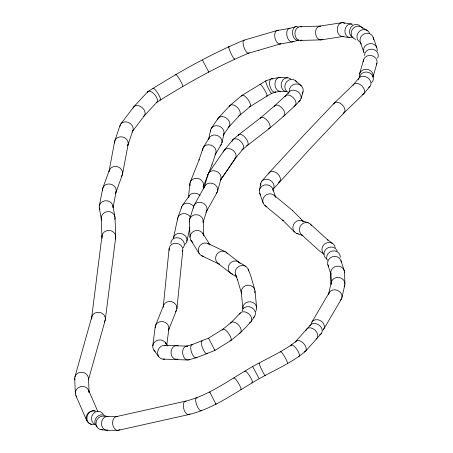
<?xml version="1.0" encoding="UTF-8"?>
<svg xmlns="http://www.w3.org/2000/svg" width="453" height="453" viewBox="0 0 453 453"><rect width="100%" height="100%" fill="white"/><g stroke="black" fill="none" stroke-linecap="round" stroke-linejoin="round"><path stroke-width="0.68" d="M163.273 306.59L169.133 248.482M176.919 308.68L182.797 250.424M188.488 197.298L189.886 183.448M203.187 188.958L203.533 185.532M91.682 317.513L101.97 235.939M105.339 319.461L115.674 237.519M152.752 345.849L155.254 326.624M166.8 344.795L168.884 328.748M109.06 171.155L114.632 141.529M122.548 174.071L128.125 144.405M259.473 190.084L260.735 183.391M99.332 205.9L102.65 188.686M113.069 207.502L116.132 191.602M173.55 237.774L177.678 218.301M186.947 241.098L189.847 227.4M208.731 138.743L210.634 130.034M221.97 142.757L223.986 133.51M328.561 294.252L331.251 282.429M341.958 297.536L344.829 284.897M91.834 316.749L74.909 376.907M105.187 320.226L88.505 379.557M204.382 187.123L207.848 174.62M217.57 191.189L220.973 178.912M359.557 73.901L363.583 59.836M372.966 77.163L376.913 63.392M301.075 98.556L303.068 91.755M189.603 219.292L193.844 205.911M203.091 222.372L206.885 210.402M202.944 148.312L198.992 160.068L199.133 159.711L190.152 182.321M211.845 165.045L215.832 153.261M114.836 140.787L120.119 125.255M127.916 145.153L132.91 130.464M177.882 217.565L181.806 206.642M102.854 187.944L109.269 170.413M115.928 192.344L122.344 174.813M208.137 174.382L203.12 187.015A6.908 6.155 14.5 0 0 197.055 178.318A6.908 6.155 14.5 0 0 190.084 185.77M208.652 173.091L211.987 164.694M155.662 325.141L163.686 305.107M168.476 330.231L176.511 310.163M204.796 186.087L194.144 205.237M217.157 192.231L206.477 211.432M329.065 292.848L311.913 322.032M341.454 298.946L323.691 329.206M203.425 147.321L209.275 137.689M215.351 154.252L221.285 144.484M251.149 321.545L254.733 316.149M211.313 128.329L218.08 118.38M223.68 134.66L229.36 126.319M208.442 173.284L224.258 150.215L232.87 139.7M220.571 179.971L235.288 158.505M235.469 158.239L220.379 180.249A6.925 5.827 26.4 0 0 215.702 171.036A6.925 5.827 26.4 0 0 207.712 176.466M182.485 205.373L189.394 195.588M120.792 123.992L133.641 106.976M132.655 131.166L144.428 115.577M235.079 158.754L243.029 149.048M353.617 84.405L359.167 77.837M363.776 93.754L369.959 86.427M261.857 181.149L269.28 172.542L302.955 136.16L334.246 103.131M273.38 188.907L313.108 145.498L344.235 112.638M147.706 91.8L133.833 106.744M157.004 102.089L144.235 115.815M295.866 341.347L310.537 324.875M305.622 351.12L321.234 333.629M218.459 117.882L229.852 105.617M228.975 126.823L239.631 115.351M285.356 95.9L289.122 91.902M295.288 105.47L300.079 100.385M230.945 322.717L240.271 313.068M240.594 332.57L250.769 322.043M334.439 102.939L353.821 84.207M344.048 112.831L363.578 93.952M285.543 95.713L274.875 105.6L260.702 117.729M295.096 105.662L284.082 115.872L269.58 128.29M230.028 105.436L241.93 95.447M239.456 115.526L250.215 106.495M233.057 139.507L238.85 134.649M242.666 149.445L247.61 145.3M222.763 329.331L231.115 322.542M230.939 340.452L240.424 332.745M291.064 345.146L296.239 341.013M305.447 351.302C289.575 364.688 269.694 371.913 252.281 382.791C232.021 394.863 212.264 408.861 189.02 414.501M260.866 117.604L239.003 134.524M269.416 128.414L247.457 145.419M148.029 91.529C178.686 72.169 210.407 54.167 243.918 40.204M156.687 102.367C186.104 83.873 216.506 66.625 248.589 53.199M242.049 95.351L265.854 80.883L271.358 78.862M250.096 106.591L267.072 96.036L271.658 93.443L275.22 92.135M196.268 357.762L214.892 350.412L230.826 340.543M222.876 329.24L208.533 338.131L191.908 344.671M291.177 345.061C276.483 355.095 259.824 361.687 244.886 371.149C225.713 382.485 207.146 395.911 185.192 401.256M248.448 53.244L258.923 50.204M277.157 30.498L244.059 40.158M258.731 50.26L280.498 43.884M289.28 28.448L296.002 26.602M292.31 41.914L298.34 40.255M186.211 346.228L192.072 344.62M188.488 359.903L196.104 357.813M185.402 401.194L116.257 416.635M188.81 414.563L118.471 430.271M277.395 30.459L289.524 28.403M280.033 43.992L292.072 41.953M341.964 22.678L319.722 26.144M343.017 36.478L321.188 39.87M271.783 78.76L279.28 77.548M274.801 92.236L280.617 91.302A6.925 5.017 85.8 0 1 274.926 83.93A6.925 5.017 85.8 0 1 280.854 77.689M300.118 26.642L320.028 26.121M300.401 40.43L320.883 39.892M107.361 416.449L117.151 416.556A6.948 4.751 83.2 0 0 112.786 424.874A6.948 4.751 83.2 0 0 119.875 429.654M106.732 430.231L117.576 430.35M164.864 345.373L187.095 346.143M163.057 359.138L187.604 359.988M279.914 77.525L287.593 77.791M279.988 91.325L286.449 91.551M101.053 429.733L106.387 430.203M342.955 22.673L351.811 24.06M341.698 36.433L349.801 37.695M301.868 220.656L308.334 222.848M296.8 233.505L302.666 235.486M207.91 243.488L225.317 251.749M201.472 255.69L219.173 264.088M361.301 26.965L367.219 30.408M238.369 261.8L245.769 266.353M231.075 273.51L236.902 277.089M332.802 243.578L327.372 239.592L327.995 240.096L310.35 224.071M323.923 254.161L318.969 250.52L301.302 234.484M226.307 252.4L239.02 262.264M217.819 263.267L230.43 273.051M274.042 195.215L292.31 210.283L303.725 221.71M264.931 205.577L283.21 220.639L282.621 220.09L294.495 231.993M295.458 80.651L301.392 85.793M292.31 210.283L292.593 210.566M300.328 218.238L300.611 218.527M208.601 338.238L214.892 350.412M165.475 342.666L167.95 346.041M153.805 350.073L158.726 356.783M258.895 378.232L252.559 366.301M209.96 392.309L209.739 392.015L216.007 404.325L215.866 403.883M202.887 233.482L209.864 244.654M190.877 240.288L199.144 253.521M208.629 71.84L208.776 72.101L202.423 60.023M214.699 349.988L214.892 350.401M88.612 390.271L97.905 411.686M75.849 395.503L86.699 420.503M248.284 269.427L250.707 275.679L254.79 289.756M235.554 274.728L237.599 279.96L237.474 279.575L241.489 293.408M373.193 37.288L376.89 47.758M360.339 42.299L363.872 52.305M272.865 189.082L275.464 196.579M259.711 193.244L263.08 202.967M340.973 260.566L344.274 270.741M327.825 264.699L330.956 274.365A6.903 6.416 -9.8 0 1 336.896 266.177A6.903 6.416 -9.8 0 1 344.49 272.734M112.916 205.821L114.966 217.004M99.281 207.882L101.376 219.32M255.005 290.945L256.647 307.683M241.273 292.219L242.865 308.436M88.494 378.266L89.116 392.621A6.903 6.427 -12.5 0 0 80.447 386.709A6.903 6.427 -12.5 0 0 76.229 396.216M74.705 378.465L75.357 393.555M344.484 271.925L344.943 283.72M330.741 273.176L331.16 283.997M330.724 272.774L331.143 283.606M203.21 221.087L203.742 235.86M189.405 220.849L189.994 237.213M115.028 217.802L115.719 236.726M101.24 218.125L101.925 236.732M328.51 294.626A6.914 5.968 22.2 0 1 337.83 290.509A6.914 5.968 22.2 0 1 340.571 300.169M311.211 324.048A6.897 5.663 29.5 0 1 320.056 320.418A6.897 5.663 29.5 0 1 323.266 329.778M323.023 330.039A6.897 5.663 29.5 0 1 322.757 330.282M309.824 325.979A6.942 5.232 36.7 0 1 319.676 325.605A6.942 5.232 36.7 0 1 319.586 334.795M306.092 329.943A6.897 4.672 42.1 0 1 314.954 330.073A6.897 4.672 42.1 0 1 316.024 338.884M305.922 330.537A6.897 4.672 42.1 0 1 305.996 330.237M295.35 342.236A6.937 3.975 47.1 0 1 303.669 343.538A6.937 3.975 47.1 0 1 304.32 351.907M290.764 345.905A6.937 2.22 55.1 0 1 296.828 349.286A6.937 2.22 55.1 0 1 298.329 356.522M280.634 352.134A6.903 0.827 59.8 0 1 284.45 356.437A6.903 0.827 59.8 0 1 287.412 363.436M265.248 375.305A6.931 0.538 64.1 0 1 261.896 370.073A6.931 0.538 64.1 0 1 259.45 363.482M244.688 371.687A6.897 1.472 57.7 0 1 249.914 376.33A6.897 1.472 57.7 0 1 251.574 382.689M233.946 378.465A6.897 1.048 59.1 0 1 238.204 382.762A6.897 1.048 59.1 0 1 240.803 389.614M201.761 410.276A6.937 2.18 69.6 0 1 196.783 405.107A6.937 2.18 69.6 0 1 197.157 397.921M189.422 414.302A6.908 3.477 75.1 0 1 183.714 408.64A6.908 3.477 75.1 0 1 186.07 401.16M189.949 413.815A6.908 3.477 75.1 0 1 189.609 414.167M107.769 430.157A6.897 5.527 -87.3 0 1 101.523 423.312A6.897 5.527 -87.3 0 1 108.052 416.534M102.684 429.772A7.005 6.331 -64.6 0 1 96.127 421.992A7.005 6.331 -64.6 0 1 105.351 416.562M97.067 426.647A6.903 6.438 -39.7 0 1 96.71 417.173A6.903 6.438 -39.7 0 1 106.359 416.471M95.045 424.484A6.959 6.178 -70.7 0 1 93.216 413.736A6.959 6.178 -70.7 0 1 103.261 414.342M94.326 424.365A6.965 6.144 -72.6 0 1 86.959 419.28A6.965 6.144 -72.6 0 1 92.384 410.939L92.774 410.894A6.897 6.087 -72.9 0 1 95.096 410.979M95.272 411.126A6.903 6.427 -39.1 0 0 92.78 410.894L92.355 410.95A6.925 6.455 -39.7 0 0 86.291 416.635A6.925 6.455 -39.7 0 0 89.773 423.606M91.359 424.082A6.925 6.455 -39.7 0 1 90.153 423.765M76.699 396.885A6.903 6.427 -12.5 0 1 76.455 396.556M74.943 380.022A6.908 6.268 7.8 0 1 81.319 372.281A6.908 6.268 7.8 0 1 88.397 379.835M91.704 319.076A6.897 6.2 11.5 0 1 99.937 312.451A6.897 6.2 11.5 0 1 104.354 321.987M102.157 238.306A6.897 6.319 2.8 0 1 109.196 230.424A6.897 6.319 2.8 0 1 115.26 239.054M101.749 220.469A6.897 6.393 -6.1 0 1 107.638 211.596A6.897 6.393 -6.1 0 1 114.824 219.399M99.909 209.779A6.908 6.342 1.2 0 1 104.779 200.821A6.908 6.342 1.2 0 1 113.035 207.406M102.61 190.611A6.903 6.121 15.8 0 1 110.158 184.054A6.903 6.121 15.8 0 1 115.787 192.706M115.623 193.052A6.903 6.121 15.8 0 1 115.215 193.714M109.003 171.534A6.903 6.127 15.7 0 1 118.04 166.902A6.903 6.127 15.7 0 1 121.631 176.177M121.393 176.489A6.903 6.127 15.7 0 1 121.138 176.783M114.547 143.074A6.897 6.138 14.9 0 1 122.576 136.948A6.897 6.138 14.9 0 1 127.61 145.86M132.253 131.732A6.931 5.696 29.4 0 1 132.027 132.016M119.886 126.313A6.931 5.696 29.4 0 1 128.363 122.435A6.931 5.696 29.4 0 1 132.452 131.438M133.08 108.08A6.908 4.858 40.4 0 1 142.106 107.514A6.908 4.858 40.4 0 1 143.267 116.58M147.282 92.576A7.055 3.307 50.8 0 1 154.275 94.116A7.055 3.307 50.8 0 1 156.579 102.576M152.972 88.539A6.897 1.348 58.1 0 1 158.222 93.935A6.897 1.348 58.1 0 1 159.762 99.858M175.883 75A6.903 0.776 60 0 1 179.626 79.349A6.903 0.776 60 0 1 182.621 86.33M234.699 58.731A6.908 0.878 65.2 0 1 230.764 52.939A6.908 0.878 65.2 0 1 229.309 46.914M249.082 52.808A6.931 2.373 70.3 0 1 244.11 47.741A6.931 2.373 70.3 0 1 244.365 40.136M280.945 43.692A6.92 3.805 76.8 0 1 274.909 37.633A6.92 3.805 76.8 0 1 278.38 30.561M293.216 41.495A6.914 3.896 77.3 0 1 287.049 36.251A6.914 3.896 77.3 0 1 290.022 28.397M298.918 40.147A6.993 4.615 81.8 0 1 292.508 33.052A6.993 4.615 81.8 0 1 298.323 26.948M302.049 40.034A6.897 5.357 -89.8 0 1 294.903 33.726A6.897 5.357 -89.8 0 1 301.783 26.92M322.089 39.643A6.908 4.898 84.7 0 1 315.588 33.601A6.908 4.898 84.7 0 1 320.645 26.149M322.932 39.168A6.908 4.898 84.7 0 1 322.377 39.507M343.023 36.512A6.959 5.255 88.2 0 1 337.321 28.199A6.959 5.255 88.2 0 1 344.841 23.414M351.596 37.576A6.897 5.73 -83.3 0 1 344.897 30.589A6.897 5.73 -83.3 0 1 352.502 24.252M353.057 37.678A6.954 6.155 -71.7 0 1 350.956 27.271A6.954 6.155 -71.7 0 1 360.792 26.84M355.865 39.411A6.897 6.342 -55.5 0 1 352.241 29.513A6.897 6.342 -55.5 0 1 362.796 28.273M359.807 42.044A6.903 6.382 -51.6 0 1 359.472 31.263A6.903 6.382 -51.6 0 1 369.705 33.477M361.341 44.054A6.903 6.455 -31 0 1 364.761 33.635A6.903 6.455 -31 0 1 373.549 39.7M364.025 52.678A6.897 6.433 -14.8 0 1 369.665 43.63A6.897 6.433 -14.8 0 1 377.139 50.951M364.472 55.532A6.908 6.348 0.9 0 1 372.819 49.286A6.908 6.348 0.9 0 1 377.66 58.148M363.408 61.767A6.897 6.166 13.3 0 1 371.67 55.611A6.897 6.166 13.3 0 1 376.296 64.819M359.495 76.642A6.908 6.285 6.5 0 1 366.188 69.241A6.908 6.285 6.5 0 1 373.057 76.778M359.642 77.253A6.937 6.2 13.6 0 1 369.342 72.701A6.937 6.2 13.6 0 1 371.607 82.689M358.215 79.632A6.925 5.402 34.3 0 1 367.966 77.922A6.925 5.402 34.3 0 1 368.595 87.491M353.278 84.864A6.908 4.53 43.3 0 1 362.332 86.319A6.908 4.53 43.3 0 1 362.309 94.671M353.023 85.391A6.908 4.53 43.3 0 1 353.142 85.119M333.685 104.082A6.897 4.32 44.7 0 1 342.275 104.813A6.897 4.32 44.7 0 1 343.102 113.403M268.561 173.844A6.897 4.7 41.8 0 1 277.553 173.646A6.897 4.7 41.8 0 1 278.329 182.599M260.775 185.243A6.993 5.742 29.5 0 1 267.768 179.365A6.993 5.742 29.5 0 1 273.861 187.87M273.731 188.21A6.993 5.742 29.5 0 1 273.402 188.856M260.724 194.994A6.92 6.387 -2.7 0 1 260.475 194.665M260.254 194.326A6.92 6.387 -2.7 0 1 264.507 185.005A6.92 6.387 -2.7 0 1 273.204 191.041M266.709 206.591A6.914 6.461 -35.3 0 1 264.473 196.274A6.914 6.461 -35.3 0 1 275.356 196.744M275.554 197.095A6.914 6.461 -35.3 0 1 275.73 197.457M298.363 233.833A6.92 6.319 -59.4 0 1 293.448 224.739A6.92 6.319 -59.4 0 1 303.584 221.636M302.253 235.192A6.914 6.302 -60.8 0 1 301.505 224.62A6.914 6.302 -60.8 0 1 311.539 225.668M302.949 235.56A6.914 6.302 -60.8 0 1 302.593 235.39M323.816 254.02A6.914 6.444 -40.1 0 1 325.628 243.329A6.914 6.444 -40.1 0 1 335.265 247.621M326.845 259.161A6.897 6.45 -30.4 0 1 326.67 248.561A6.897 6.45 -30.4 0 1 337.168 251.081M327.309 260.498A6.908 6.461 -22.8 0 1 332.089 251.041A6.908 6.461 -22.8 0 1 340.299 257.366M328.702 266.517A6.897 6.427 -14.1 0 1 332.27 256.777A6.897 6.427 -14.1 0 1 341.313 262.14M331.205 284.393A6.903 6.291 5.8 0 1 339.269 277.491A6.903 6.291 5.8 0 1 344.116 286.743M239.603 314.127A6.925 4.977 39.4 0 1 248.991 313.98A6.925 4.977 39.4 0 1 249.495 322.989M230.656 323.114A6.92 3.856 47.7 0 1 239.037 325.531A6.92 3.856 47.7 0 1 239.054 333.357M222.44 330.101A6.942 2.288 54.8 0 1 228.737 333.595A6.942 2.288 54.8 0 1 229.858 340.65M207.117 353.578A6.903 1.806 68.3 0 1 202.531 347.853A6.903 1.806 68.3 0 1 202.248 341.024M207.287 353.125A6.903 1.806 68.3 0 1 207.242 353.3M196.976 357.151A6.914 2.786 72 0 1 191.477 352.196A6.914 2.786 72 0 1 192.814 344.676M189.631 359.512A7.005 4.677 82.2 0 1 182.729 353.793A7.005 4.677 82.2 0 1 187.689 346.211M177.921 359.059A6.897 5.481 -87.9 0 1 171.013 352.4A6.897 5.481 -87.9 0 1 178.137 345.815M164.666 359.076A7.027 6.246 -70.4 0 1 157.627 352.44A7.027 6.246 -70.4 0 1 165.26 345.373M155.266 351.511A6.937 6.461 -12.6 0 1 155.707 341.154A6.937 6.461 -12.6 0 1 166.189 344.11M155.232 327.785A6.908 6.138 15.3 0 1 163.267 321.664A6.908 6.138 15.3 0 1 168.312 330.582M163.233 307.366A6.908 6.155 14.6 0 1 171.925 301.76A6.908 6.155 14.6 0 1 175.94 311.183M175.702 311.494A6.908 6.155 14.6 0 1 175.441 311.794M169.224 250.435A6.903 6.206 11.4 0 1 176.54 243.267A6.903 6.206 11.4 0 1 182.383 251.925M170.906 243.55A6.914 5.883 24.6 0 1 178.952 238.006A6.914 5.883 24.6 0 1 183.612 247.213M183.403 247.525A6.914 5.883 24.6 0 1 183.171 247.819M173.505 238.148A6.92 5.951 22.9 0 1 182.808 234.065A6.92 5.951 22.9 0 1 185.566 243.725M185.288 243.991A6.92 5.951 22.9 0 1 184.994 244.241M177.593 219.841A6.897 6.116 16.1 0 1 182.633 213.714A6.897 6.116 16.1 0 1 190.571 217.434M181.545 208.069A6.92 5.73 28.5 0 1 186.37 203.238A6.92 5.73 28.5 0 1 193.742 206.693M188.578 197.259A6.959 5.957 23.7 0 1 193.386 193.244A6.959 5.957 23.7 0 1 200.113 195.571M202.689 150.515A6.908 5.844 25.6 0 1 211.115 145.181A6.908 5.844 25.6 0 1 214.92 154.847M208.788 138.697A6.92 5.94 23.2 0 1 218.788 136.24A6.92 5.94 23.2 0 1 220.022 145.889M208.533 139.79A6.92 5.94 23.2 0 1 208.595 139.416M223.312 135.221A6.937 5.883 25.2 0 1 223.108 135.532M210.554 131.155A6.937 5.883 25.2 0 1 218.612 125.996A6.937 5.883 25.2 0 1 223.499 134.903M217.536 119.898A6.914 5.011 38.9 0 1 226.189 117.95A6.914 5.011 38.9 0 1 228.522 127.265M228.261 127.452A6.914 5.011 38.9 0 1 227.984 127.621M229.258 106.789A6.92 4.026 46.7 0 1 237.406 107.446A6.92 4.026 46.7 0 1 238.572 116.059M241.579 96.24A6.948 2.424 54.3 0 1 247.808 99.235A6.948 2.424 54.3 0 1 249.49 106.789M259.931 84.507A6.903 0.968 59.3 0 1 264.552 89.921A6.903 0.968 59.3 0 1 266.534 95.832M271.8 93.114A6.988 0.849 65 0 1 268.023 87.599A6.988 0.849 65 0 1 266.126 80.974M275.82 91.851A6.971 3.437 74.8 0 1 269.824 85.781A6.971 3.437 74.8 0 1 272.927 78.969M286.449 91.557A6.92 5.855 -80.7 0 1 281.551 82.463A6.92 5.855 -80.7 0 1 290.639 79.015M288.374 92.406A6.908 6.291 -61.2 0 1 286.5 81.948A6.908 6.291 -61.2 0 1 296.749 82.157M289.314 91.2A6.999 6.518 -12.5 0 1 297.638 84.02A6.999 6.518 -12.5 0 1 302.451 93.307M288.227 93.397A6.999 5.538 33.1 0 1 297.859 91.659A6.999 5.538 33.1 0 1 299.331 101.144M299.025 101.347A6.999 5.538 33.1 0 1 298.703 101.534M284.807 96.84A6.903 4.236 45.3 0 1 293.448 97.825A6.903 4.236 45.3 0 1 293.901 106.302M274.439 106.161A6.897 3.732 48.3 0 1 282.525 108.55A6.897 3.732 48.3 0 1 283.006 116.398M274.246 106.625A6.897 3.732 48.3 0 1 274.331 106.387M260.243 118.448A6.903 3.267 50.7 0 1 267.819 121.132A6.903 3.267 50.7 0 1 268.38 128.731M238.357 135.56A6.903 3.103 51.4 0 1 245.232 137.525A6.903 3.103 51.4 0 1 247.106 145.6M246.908 145.656A6.903 3.103 51.4 0 1 246.692 145.69M232.304 140.634A6.942 4.27 45.3 0 1 240.843 141.415A6.942 4.27 45.3 0 1 241.749 150.039M232.129 141.512A6.942 4.27 45.3 0 1 232.163 141.206M223.652 151.376A6.903 5.181 37 0 1 232.876 150.215A6.903 5.181 37 0 1 234.343 159.405M223.499 152.032A6.903 5.181 37 0 1 223.561 151.698M204.246 187.859A6.908 5.94 22.9 0 1 213.544 183.799A6.908 5.94 22.9 0 1 216.279 193.442M193.578 208.137A6.908 5.906 23.9 0 1 202.061 202.684A6.908 5.906 23.9 0 1 205.849 212.361M189.547 222.021A6.908 6.257 8.7 0 1 196.013 214.694A6.908 6.257 8.7 0 1 203.154 221.868M203.624 235.356A6.914 6.45 -16.4 0 1 203.697 235.753M192.893 242.31A6.914 6.45 -16.4 0 1 192.548 242.072M192.225 241.817A6.914 6.45 -16.4 0 1 193.318 231.466A6.914 6.45 -16.4 0 1 203.522 234.965M209.575 244.597A6.92 6.404 -49.9 0 1 209.858 244.88M203.805 256.364A6.92 6.404 -49.9 0 1 198.89 247.259A6.92 6.404 -49.9 0 1 209.275 244.337M219.541 264.235A6.903 6.314 -58.7 0 1 217.044 254.003A6.903 6.314 -58.7 0 1 227.389 253.567M232.536 274.15A6.897 6.342 -55.4 0 1 229.546 263.986A6.897 6.342 -55.4 0 1 240.101 263.431M236.828 276.766A6.925 6.455 -41.1 0 1 239.303 266.137A6.925 6.455 -41.1 0 1 248.618 271.03M241.619 293.787A6.897 6.416 -10.8 0 1 247.859 285.164A6.897 6.416 -10.8 0 1 254.824 292.955M242.916 308.827A6.903 6.314 4.1 0 1 250.554 301.794A6.903 6.314 4.1 0 1 256.194 310.401M255.837 311.115A6.903 6.314 4.1 0 1 255.617 311.46M242.066 310.996A6.931 5.895 24.7 0 1 251.466 307.485A6.931 5.895 24.7 0 1 254.054 317.038M253.776 317.304A6.931 5.895 24.7 0 1 253.482 317.547"/></g></svg>
